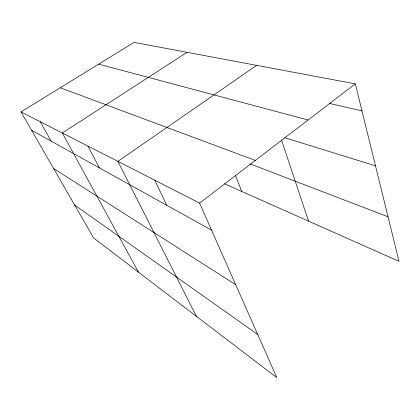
<?xml version="1.0" encoding="UTF-8"?>
<svg xmlns="http://www.w3.org/2000/svg" width="420" height="420" viewBox="0 0 420 420"><rect width="100%" height="100%" fill="white"/><g stroke="black" fill="none" stroke-linecap="round" stroke-linejoin="round"><path stroke-width="0.63" d="M355.32 83.853L134.027 42.378L21 111.904L199.6 203.096L355.32 83.853L399 261.34L224.542 183.803M256.646 65.362L117.91 161.385L196.392 316.312M187.078 52.322L62.323 133.004L138.469 272.155M329.427 103.425L361.967 110.87M98.642 64.145L308.112 120.005M284.66 137.666L375.506 165.884M60.265 87.754L255.344 160.409M250.047 163.895L388.028 216.767M31.563 130.247L211.57 230.155M53.602 168.504L235.699 284.702M74.639 205.023L257.728 334.498M21 111.904L93.602 237.946L276.801 377.622L199.6 203.096M40.246 121.732L51.156 141.12M87.906 146.066L99.472 167.937M154.77 180.206L166.766 205.286M235.331 175.161L241.726 191.441M281.516 139.997L308.553 221.141"/></g></svg>
